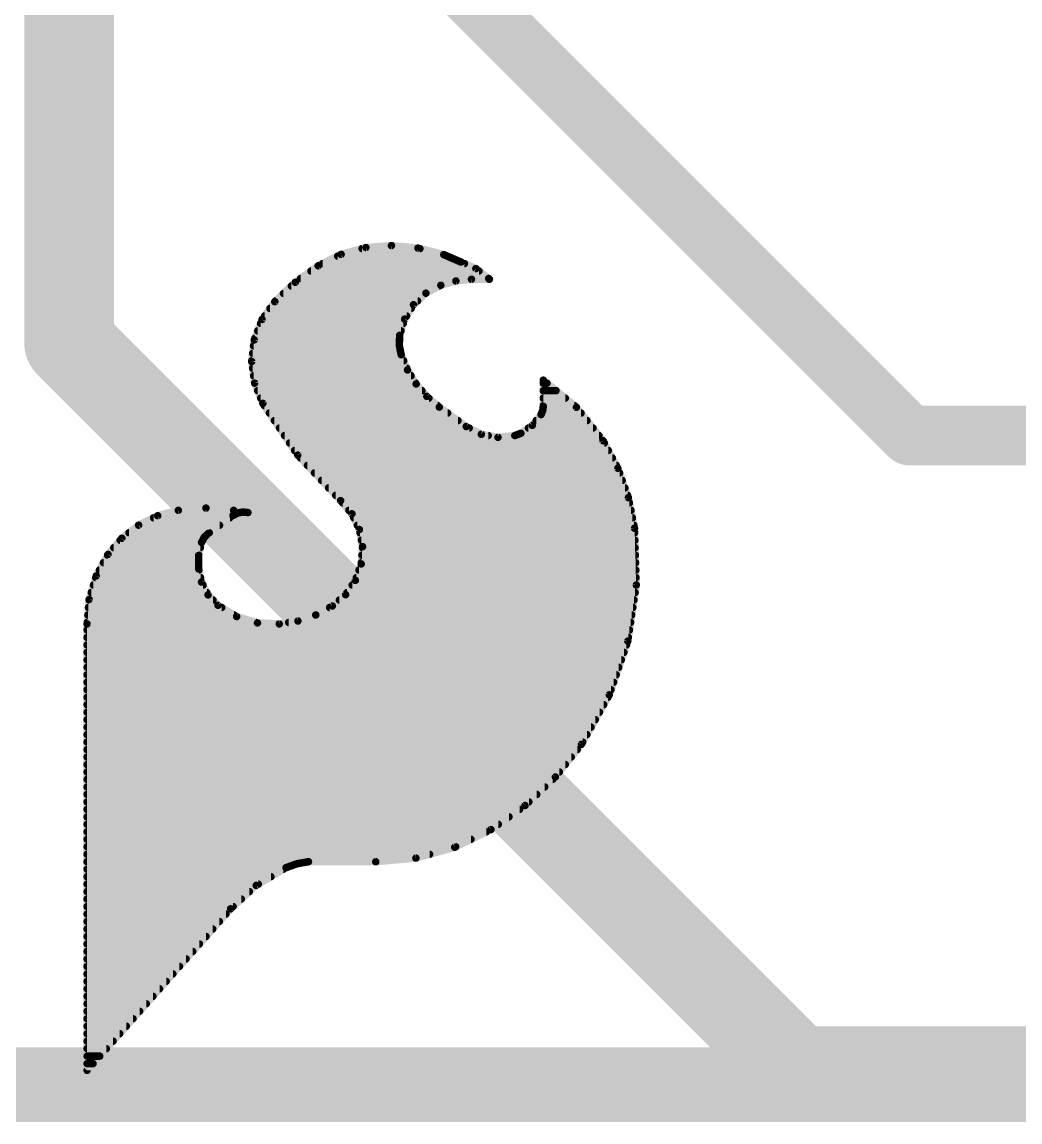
# Model space of a CAD drawing. Extents: x -36.1 to 36.1, y -36.8 to 19.2.
# Drawn here: x -11.27 to -7.88, y -13.127 to -9.39 of the extents above; entities that cross this region are included whole.
import ezdxf

# ---------------------------------------------------------------- set-up
doc = ezdxf.new("R2010")
doc.units = 0
for name, color, linetype in [('1', 12, 'CONTINUOUS'), ('21', 41, 'CONTINUOUS'), ('22', 40, 'CONTINUOUS'), ('23', 53, 'CONTINUOUS')]:
    doc.layers.add(name, color=color, linetype=linetype)

msp = doc.modelspace()

# ---------------------------------------------------------------- linework, layer by layer
at = {"layer": '1'}
for points, const_width in [([(-11.11, -10.48), (-11.11, -8.062)], 0.3048), ([(-10.16, -8.89), (-8.255, -10.795)], 0.2032), ([(-8.636, -12.954), (-11.11, -10.48)], 0.3048), ([(-6.35, -10.795), (-8.255, -10.795)], 0.2032), ([(-6.223, -12.954), (-8.636, -12.954)], 0.3048)]:
    msp.add_lwpolyline(points, dxfattribs=dict(at, const_width=const_width))
for points, const_width in [([(-11.0561, -10.4261, 1), (-11.1639, -10.5339)], 0.1524), ([(-11.1862, -10.48, 1), (-11.0338, -10.48)], 0.1524), ([(-8.255, -10.7442, 1), (-8.255, -10.8458)], 0.1016), ([(-8.2909, -10.8309, 1), (-8.2191, -10.7591)], 0.1016), ([(-8.636, -12.8778, 1), (-8.636, -13.0302)], 0.1524), ([(-8.6899, -13.0079, 1), (-8.5821, -12.9001)], 0.1524)]:
    msp.add_lwpolyline(points, format="xyb", dxfattribs=dict(at, const_width=const_width))
at = {"layer": '21', "const_width": 0.0254}
for points in [[(-10.1021, -10.1564), (-10.1861, -10.1796)], [(-10.115, -10.16), (-9.9186, -10.16)], [(-10.0152, -10.1498), (-10.1021, -10.1564)], [(-9.9252, -10.1584), (-10.0152, -10.1498)], [(-9.8374, -10.1803), (-9.9252, -10.1584)], [(-10.1861, -10.1796), (-10.2641, -10.2184)], [(-10.2488, -10.2108), (-9.7673, -10.2108)], [(-10.1978, -10.1854), (-9.826, -10.1854)], [(-9.8145, -10.1905), (-9.8374, -10.1803)], [(-9.7789, -10.2057), (-9.8145, -10.1905)], [(-9.7285, -10.2278), (-9.7789, -10.2057)], [(-10.2641, -10.2184), (-10.3418, -10.2744)], [(-10.2888, -10.2362), (-9.7177, -10.2362)], [(-9.685, -10.2616), (-9.7285, -10.2278)], [(-10.3418, -10.2744), (-10.4114, -10.3403)], [(-10.3551, -10.287), (-9.8522, -10.287)], [(-10.324, -10.2616), (-9.685, -10.2616)], [(-9.8983, -10.3115), (-9.8475, -10.2845)], [(-9.8475, -10.2845), (-9.7963, -10.27)], [(-9.7963, -10.27), (-9.7434, -10.2641)], [(-9.7434, -10.2641), (-9.6824, -10.2641)], [(-9.6825, -10.2641), (-9.685, -10.2616)], [(-9.6824, -10.2641), (-9.6825, -10.2641)], [(-10.3819, -10.3124), (-9.8993, -10.3124)], [(-9.9403, -10.3507), (-9.8983, -10.3115)], [(-10.4114, -10.3403), (-10.4545, -10.4007)], [(-10.4278, -10.3632), (-9.948, -10.3632)], [(-10.4088, -10.3378), (-9.9264, -10.3378)], [(-9.9706, -10.3996), (-9.9403, -10.3507)], [(-10.4545, -10.4007), (-10.4813, -10.4699)], [(-10.4459, -10.3886), (-9.9638, -10.3886)], [(-9.9872, -10.4546), (-9.9706, -10.3996)], [(-10.4597, -10.414), (-9.975, -10.414)], [(-10.4813, -10.4699), (-10.4899, -10.5436)], [(-10.4793, -10.4648), (-9.9876, -10.4648)], [(-10.4695, -10.4394), (-9.9826, -10.4394)], [(-9.9886, -10.488), (-9.9872, -10.4546)], [(-10.4837, -10.4902), (-9.9882, -10.4902)], [(-9.9821, -10.5207), (-9.9886, -10.488)], [(-10.4899, -10.5436), (-10.48, -10.6171)], [(-10.4896, -10.541), (-9.9736, -10.541)], [(-10.4866, -10.5156), (-9.9831, -10.5156)], [(-9.9606, -10.5722), (-9.9821, -10.5207)], [(-10.4868, -10.5664), (-9.963, -10.5664)], [(-9.9313, -10.6197), (-9.9606, -10.5722)], [(-10.4834, -10.5918), (-9.9485, -10.5918)], [(-10.48, -10.6171), (-10.452, -10.6858)], [(-10.4799, -10.6172), (-9.9328, -10.6172)], [(-9.895, -10.6621), (-9.9313, -10.6197)], [(-9.3869, -10.6991), (-9.4995, -10.607)], [(-9.4995, -10.607), (-9.4995, -10.6959)], [(-9.4995, -10.6172), (-9.487, -10.6172)], [(-10.4696, -10.6426), (-9.9117, -10.6426)], [(-9.8526, -10.6985), (-9.895, -10.6621)], [(-9.4995, -10.6426), (-9.456, -10.6426)], [(-10.4592, -10.668), (-9.8881, -10.668)], [(-10.452, -10.6858), (-10.3334, -10.8616)], [(-10.4469, -10.6934), (-9.8585, -10.6934)], [(-9.7612, -10.7645), (-9.8526, -10.6985)], [(-9.4995, -10.6959), (-9.5015, -10.7104)], [(-9.4995, -10.668), (-9.4249, -10.668)], [(-9.4995, -10.6934), (-9.3939, -10.6934)], [(-9.2963, -10.8128), (-9.3869, -10.6991)], [(-10.4297, -10.7188), (-9.8245, -10.7188)], [(-9.5072, -10.7239), (-9.5368, -10.7606)], [(-9.5015, -10.7104), (-9.5072, -10.7239)], [(-9.505, -10.7188), (-9.3712, -10.7188)], [(-10.4126, -10.7442), (-9.7893, -10.7442)], [(-10.3955, -10.7696), (-9.7512, -10.7696)], [(-9.7099, -10.7907), (-9.7612, -10.7645)], [(-9.5368, -10.7606), (-9.5757, -10.7874)], [(-9.5499, -10.7696), (-9.3307, -10.7696)], [(-9.5236, -10.7442), (-9.351, -10.7442)], [(-10.3783, -10.795), (-9.6866, -10.795)], [(-9.6533, -10.8011), (-9.7099, -10.7907)], [(-9.5961, -10.795), (-9.6533, -10.8011)], [(-9.5757, -10.7874), (-9.5961, -10.795)], [(-9.5961, -10.795), (-9.3105, -10.795)], [(-10.3612, -10.8204), (-9.2922, -10.8204)], [(-10.3441, -10.8458), (-9.2786, -10.8458)], [(-9.2462, -10.9062), (-9.2963, -10.8128)], [(-10.3334, -10.8616), (-10.1879, -11.016)], [(-10.3244, -10.8712), (-9.265, -10.8712)], [(-10.3004, -10.8966), (-9.2513, -10.8966)], [(-10.2765, -10.922), (-9.2405, -10.922)], [(-9.2104, -11.006), (-9.2462, -10.9062)], [(-10.2526, -10.9474), (-9.2314, -10.9474)], [(-10.2286, -10.9728), (-9.2223, -10.9728)], [(-10.2047, -10.9982), (-9.2132, -10.9982)], [(-10.1879, -11.016), (-10.1496, -11.0609)], [(-10.1814, -11.0236), (-9.2069, -11.0236)], [(-9.1897, -11.11), (-9.2104, -11.006)], [(-10.809, -11.0674), (-10.8738, -11.0995)], [(-10.7391, -11.049), (-10.809, -11.0674)], [(-10.6451, -11.0417), (-10.7391, -11.049)], [(-10.7391, -11.049), (-10.5511, -11.049)], [(-10.5511, -11.049), (-10.6451, -11.0417)], [(-10.6375, -11.1277), (-10.5536, -11.0668)], [(-10.5536, -11.0668), (-10.5379, -11.0584)], [(-10.5028, -11.0566), (-10.5511, -11.049)], [(-10.5379, -11.0584), (-10.5205, -11.0549)], [(-10.5205, -11.0549), (-10.5028, -11.0566)], [(-10.1598, -11.049), (-9.2018, -11.049)], [(-10.1496, -11.0609), (-10.1241, -11.1143)], [(-10.8738, -11.0995), (-10.9308, -11.1439)], [(-10.8742, -11.0998), (-10.5991, -11.0998)], [(-10.8231, -11.0744), (-10.5641, -11.0744)], [(-10.1432, -11.0744), (-9.1968, -11.0744)], [(-10.131, -11.0998), (-9.1917, -11.0998)], [(-9.1837, -11.3028), (-9.1897, -11.11)], [(-10.9308, -11.1439), (-10.9778, -11.1989)], [(-10.9068, -11.1252), (-10.6341, -11.1252)], [(-10.6603, -11.1582), (-10.6513, -11.1411)], [(-10.6513, -11.1411), (-10.6375, -11.1277)], [(-10.1241, -11.1143), (-10.1134, -11.1723)], [(-10.1221, -11.1252), (-9.1892, -11.1252)], [(-10.9582, -11.176), (-10.6643, -11.176)], [(-10.9366, -11.1506), (-10.6563, -11.1506)], [(-10.6702, -11.2027), (-10.6603, -11.1582)], [(-10.1134, -11.1723), (-10.118, -11.2312)], [(-10.1174, -11.1506), (-9.1884, -11.1506)], [(-10.1136, -11.176), (-9.1876, -11.176)], [(-10.9778, -11.1989), (-11.0179, -11.2721)], [(-10.9792, -11.2014), (-10.6699, -11.2014)], [(-10.6702, -11.2483), (-10.6702, -11.2027)], [(-10.1156, -11.2014), (-9.1868, -11.2014)], [(-11.007, -11.2522), (-10.6694, -11.2522)], [(-10.9931, -11.2268), (-10.6702, -11.2268)], [(-10.6603, -11.2928), (-10.6702, -11.2483)], [(-10.118, -11.2312), (-10.1376, -11.2869)], [(-10.1254, -11.2522), (-9.1852, -11.2522)], [(-10.1176, -11.2268), (-9.186, -11.2268)], [(-11.0179, -11.2721), (-11.0419, -11.352)], [(-11.0196, -11.2776), (-10.6637, -11.2776)], [(-10.6381, -11.3362), (-10.6603, -11.2928)], [(-10.1376, -11.2869), (-10.171, -11.3356)], [(-10.1343, -11.2776), (-9.1845, -11.2776)], [(-11.0349, -11.3284), (-10.6421, -11.3284)], [(-11.0272, -11.303), (-10.6551, -11.303)], [(-10.166, -11.3284), (-9.1875, -11.3284)], [(-10.1486, -11.303), (-9.1837, -11.303)], [(-9.2125, -11.4935), (-9.1837, -11.3028)], [(-11.0419, -11.352), (-11.0489, -11.4351)], [(-11.0421, -11.3538), (-10.6213, -11.3538)], [(-10.6044, -11.3716), (-10.6381, -11.3362)], [(-10.541, -11.4098), (-10.6044, -11.3716)], [(-10.171, -11.3356), (-10.2158, -11.3741)], [(-10.1921, -11.3538), (-9.1914, -11.3538)], [(-11.0463, -11.4046), (-10.5496, -11.4046)], [(-11.0442, -11.3792), (-10.5918, -11.3792)], [(-10.4702, -11.4314), (-10.541, -11.4098)], [(-10.2722, -11.4045), (-10.3329, -11.425)], [(-10.2725, -11.4046), (-9.1991, -11.4046)], [(-10.2158, -11.3741), (-10.2722, -11.4045)], [(-10.2253, -11.3792), (-9.1952, -11.3792)], [(-11.0489, -11.4351), (-11.0489, -12.9515)], [(-11.0485, -11.43), (-10.4748, -11.43)], [(-10.3962, -11.4351), (-10.4702, -11.4314)], [(-10.3329, -11.425), (-10.3962, -11.4351)], [(-10.3642, -11.43), (-9.2029, -11.43)], [(-11.0489, -11.4554), (-9.2068, -11.4554)], [(-11.0489, -11.4808), (-9.2106, -11.4808)], [(-11.0489, -11.5062), (-9.2169, -11.5062)], [(-9.2753, -11.6759), (-9.2125, -11.4935)], [(-11.0489, -11.5316), (-9.2256, -11.5316)], [(-11.0489, -11.557), (-9.2344, -11.557)], [(-11.0489, -11.5824), (-9.2431, -11.5824)], [(-11.0489, -11.6078), (-9.2519, -11.6078)], [(-11.0489, -11.6332), (-9.2606, -11.6332)], [(-11.0489, -11.6586), (-9.2694, -11.6586)], [(-11.0489, -11.684), (-9.2799, -11.684)], [(-9.37, -11.844), (-9.2753, -11.6759)], [(-11.0489, -11.7094), (-9.2942, -11.7094)], [(-11.0489, -11.7348), (-9.3085, -11.7348)], [(-11.0489, -11.7602), (-9.3228, -11.7602)], [(-11.0489, -11.7856), (-9.3371, -11.7856)], [(-11.0489, -11.811), (-9.3514, -11.811)], [(-11.0489, -11.8364), (-9.3657, -11.8364)], [(-9.4584, -11.9547), (-9.37, -11.844)], [(-11.0489, -11.8618), (-9.3842, -11.8618)], [(-11.0489, -11.8872), (-9.4045, -11.8872)], [(-11.0489, -11.9126), (-9.4248, -11.9126)], [(-11.0489, -11.938), (-9.4451, -11.938)], [(-11.0489, -11.9634), (-9.4677, -11.9634)], [(-9.5616, -12.0519), (-9.4584, -11.9547)], [(-11.0489, -11.9888), (-9.4946, -11.9888)], [(-11.0489, -12.0142), (-9.5216, -12.0142)], [(-11.0489, -12.0396), (-9.5485, -12.0396)], [(-11.0489, -12.065), (-9.5801, -12.065)], [(-9.6773, -12.1336), (-9.5616, -12.0519)], [(-11.0489, -12.0904), (-9.6161, -12.0904)], [(-11.0489, -12.1158), (-9.6521, -12.1158)], [(-11.0489, -12.1412), (-9.6929, -12.1412)], [(-9.8003, -12.1936), (-9.6773, -12.1336)], [(-11.0489, -12.1666), (-9.745, -12.1666)], [(-11.0489, -12.192), (-9.7971, -12.192)], [(-9.9322, -12.2304), (-9.8003, -12.1936)], [(-11.0489, -12.2174), (-9.8856, -12.2174)], [(-10.0685, -12.2428), (-9.9322, -12.2304)], [(-11.0489, -12.2428), (-10.0685, -12.2428)], [(-11.0489, -12.2682), (-10.3819, -12.2682)], [(-10.4745, -12.3233), (-10.3733, -12.2631)], [(-10.3733, -12.2631), (-10.3361, -12.2496)], [(-10.3361, -12.2496), (-10.2971, -12.2428)], [(-10.2971, -12.2428), (-10.0685, -12.2428)], [(-11.0489, -12.2936), (-10.4246, -12.2936)], [(-11.0489, -12.319), (-10.4673, -12.319)], [(-10.5613, -12.4028), (-10.4745, -12.3233)], [(-11.0489, -12.3444), (-10.4976, -12.3444)], [(-11.0489, -12.3698), (-10.5253, -12.3698)], [(-11.0489, -12.3952), (-10.553, -12.3952)], [(-11.0489, -12.9515), (-10.5613, -12.4028)], [(-11.0489, -12.4206), (-10.5771, -12.4206)], [(-11.0489, -12.446), (-10.5997, -12.446)], [(-11.0489, -12.4714), (-10.6223, -12.4714)], [(-11.0489, -12.4968), (-10.6448, -12.4968)], [(-11.0489, -12.5222), (-10.6674, -12.5222)], [(-11.0489, -12.5476), (-10.69, -12.5476)], [(-11.0489, -12.573), (-10.7126, -12.573)], [(-11.0489, -12.5984), (-10.7351, -12.5984)], [(-11.0489, -12.6238), (-10.7577, -12.6238)], [(-11.0489, -12.6492), (-10.7803, -12.6492)], [(-11.0489, -12.6746), (-10.8028, -12.6746)], [(-11.0489, -12.7), (-10.8254, -12.7)], [(-11.0489, -12.7254), (-10.848, -12.7254)], [(-11.0489, -12.7508), (-10.8705, -12.7508)], [(-11.0489, -12.7762), (-10.8931, -12.7762)], [(-11.0489, -12.8016), (-10.9157, -12.8016)], [(-11.0489, -12.827), (-10.9383, -12.827)], [(-11.0489, -12.8524), (-10.9608, -12.8524)], [(-11.0489, -12.8778), (-10.9834, -12.8778)], [(-11.0489, -12.9032), (-11.006, -12.9032)], [(-11.0489, -12.9286), (-11.0286, -12.9286)]]:
    msp.add_lwpolyline(points, dxfattribs=at)
at = {"layer": '21', "const_width": 0.0127}
for points in [[(-10.115, -10.1537, 1), (-10.115, -10.1663)], [(-10.1026, -10.1501, 1), (-10.1016, -10.1628)], [(-10.1004, -10.1625, 1), (-10.1038, -10.1503)], [(-10.0146, -10.1435, 1), (-10.0158, -10.1561)], [(-10.0147, -10.1561, 1), (-10.0157, -10.1435)], [(-9.9236, -10.1522, 1), (-9.9267, -10.1645)], [(-9.9258, -10.1647, 1), (-9.9245, -10.152)], [(-9.9186, -10.1663, 1), (-9.9186, -10.1537)], [(-10.2488, -10.2045, 1), (-10.2488, -10.2172)], [(-10.1978, -10.1791, 1), (-10.1978, -10.1918)], [(-10.1878, -10.1735, 1), (-10.1844, -10.1857)], [(-10.1833, -10.1853, 1), (-10.1889, -10.1739)], [(-9.8348, -10.1745, 1), (-9.84, -10.1861)], [(-9.8389, -10.1865, 1), (-9.8359, -10.1741)], [(-9.826, -10.1918, 1), (-9.826, -10.1791)], [(-9.812, -10.1847, 1), (-9.817, -10.1963)], [(-9.8171, -10.1963, 1), (-9.8119, -10.1847)], [(-9.7764, -10.1999, 1), (-9.7814, -10.2115)], [(-9.7814, -10.2115, 1), (-9.7764, -10.1999)], [(-9.7673, -10.2172, 1), (-9.7673, -10.2045)], [(-10.2888, -10.2299, 1), (-10.2888, -10.2425)], [(-10.2669, -10.2127, 1), (-10.2613, -10.2241)], [(-10.2604, -10.2236, 1), (-10.2678, -10.2132)], [(-9.7246, -10.2228, 1), (-9.7324, -10.2328)], [(-9.731, -10.2336, 1), (-9.7259, -10.222)], [(-9.7177, -10.2425, 1), (-9.7177, -10.2299)], [(-10.3551, -10.2807, 1), (-10.3551, -10.2934)], [(-10.3455, -10.2693, 1), (-10.3381, -10.2796)], [(-10.3374, -10.2791, 1), (-10.3462, -10.2698)], [(-10.324, -10.2553, 1), (-10.324, -10.2679)], [(-9.8492, -10.2784, 1), (-9.8458, -10.2906)], [(-9.8522, -10.2934, 1), (-9.8522, -10.2807)], [(-9.8445, -10.2901, 1), (-9.8505, -10.2789)], [(-9.797, -10.2637, 1), (-9.7956, -10.2763)], [(-9.7946, -10.2761, 1), (-9.798, -10.2639)], [(-9.7434, -10.2578, 1), (-9.7434, -10.2705)], [(-9.7427, -10.2704, 1), (-9.7441, -10.2578)], [(-9.6805, -10.2571, 1), (-9.6895, -10.2661)], [(-9.6889, -10.2666, 1), (-9.6811, -10.2566)], [(-9.6825, -10.2578, 1), (-9.6825, -10.2705)], [(-9.687, -10.2686, 1), (-9.678, -10.2596)], [(-9.685, -10.2679, 1), (-9.685, -10.2553)], [(-9.6824, -10.2705, 1), (-9.6824, -10.2578)], [(-9.6824, -10.2705, 1), (-9.6824, -10.2578)], [(-10.3819, -10.3061, 1), (-10.3819, -10.3187)], [(-9.9012, -10.3059, 1), (-9.8953, -10.3171)], [(-9.8939, -10.3161, 1), (-9.9026, -10.3068)], [(-9.8993, -10.3187, 1), (-9.8993, -10.3061)], [(-10.4278, -10.3569, 1), (-10.4278, -10.3696)], [(-10.4158, -10.3357, 1), (-10.407, -10.3449)], [(-10.4062, -10.344, 1), (-10.4166, -10.3366)], [(-10.4088, -10.3315, 1), (-10.4088, -10.3441)], [(-9.948, -10.3696, 1), (-9.948, -10.3569)], [(-9.9446, -10.3461, 1), (-9.9359, -10.3554)], [(-9.9349, -10.3541, 1), (-9.9457, -10.3474)], [(-9.9264, -10.3441, 1), (-9.9264, -10.3315)], [(-10.4486, -10.403, 1), (-10.4605, -10.3984)], [(-10.4459, -10.3823, 1), (-10.4459, -10.3949)], [(-9.9645, -10.4014, 1), (-9.9767, -10.3977)], [(-9.9638, -10.3949, 1), (-9.9638, -10.3823)], [(-10.4597, -10.4077, 1), (-10.4597, -10.4203)], [(-10.4597, -10.397, 1), (-10.4494, -10.4044)], [(-9.976, -10.3962, 1), (-9.9652, -10.4029)], [(-9.975, -10.4203, 1), (-9.975, -10.4077)], [(-10.4872, -10.4676, 1), (-10.4753, -10.4722)], [(-10.475, -10.4706, 1), (-10.4876, -10.4691)], [(-10.4793, -10.4585, 1), (-10.4793, -10.4711)], [(-10.4695, -10.4331, 1), (-10.4695, -10.4458)], [(-9.9933, -10.4528, 1), (-9.9811, -10.4564)], [(-9.9809, -10.4549, 1), (-9.9935, -10.4543)], [(-9.9876, -10.4711, 1), (-9.9876, -10.4585)], [(-9.9826, -10.4458, 1), (-9.9826, -10.4331)], [(-10.4837, -10.4839, 1), (-10.4837, -10.4965)], [(-9.995, -10.4877, 1), (-9.9823, -10.4882)], [(-9.9824, -10.4867, 1), (-9.9948, -10.4892)], [(-9.9882, -10.4965, 1), (-9.9882, -10.4839)], [(-10.4836, -10.5427, 1), (-10.4962, -10.5444)], [(-10.4962, -10.5428, 1), (-10.4836, -10.5443)], [(-10.4896, -10.5347, 1), (-10.4896, -10.5473)], [(-10.4866, -10.5093, 1), (-10.4866, -10.522)], [(-9.9762, -10.5183, 1), (-9.988, -10.5231)], [(-9.9883, -10.5219, 1), (-9.9759, -10.5195)], [(-9.9831, -10.522, 1), (-9.9831, -10.5093)], [(-9.9736, -10.5473, 1), (-9.9736, -10.5347)], [(-10.4868, -10.5601, 1), (-10.4868, -10.5727)], [(-9.9552, -10.5689, 1), (-9.966, -10.5755)], [(-9.9665, -10.5747, 1), (-9.9548, -10.5698)], [(-9.963, -10.5727, 1), (-9.963, -10.5601)], [(-10.4834, -10.5855, 1), (-10.4834, -10.5982)], [(-10.4741, -10.6147, 1), (-10.4858, -10.6195)], [(-10.4863, -10.6179, 1), (-10.4737, -10.6162)], [(-10.4799, -10.6109, 1), (-10.4799, -10.6235)], [(-9.9485, -10.5982, 1), (-9.9485, -10.5855)], [(-9.9265, -10.6156, 1), (-9.9361, -10.6238)], [(-9.9367, -10.623, 1), (-9.9259, -10.6164)], [(-9.9328, -10.6235, 1), (-9.9328, -10.6109)], [(-9.4955, -10.6021, 1), (-9.5035, -10.6119)], [(-9.4932, -10.607, 1), (-9.5059, -10.607)], [(-9.4995, -10.6109, 1), (-9.4995, -10.6235)], [(-9.487, -10.6235, 1), (-9.487, -10.6109)], [(-10.4696, -10.6363, 1), (-10.4696, -10.6489)], [(-9.9117, -10.6489, 1), (-9.9117, -10.6363)], [(-9.8908, -10.6573, 1), (-9.8991, -10.6669)], [(-9.4995, -10.6363, 1), (-9.4995, -10.6489)], [(-9.456, -10.6489, 1), (-9.456, -10.6363)], [(-10.4592, -10.6617, 1), (-10.4592, -10.6744)], [(-10.4467, -10.6822, 1), (-10.4573, -10.6894)], [(-10.4579, -10.6882, 1), (-10.4461, -10.6834)], [(-10.4469, -10.6871, 1), (-10.4469, -10.6997)], [(-9.8998, -10.6662, 1), (-9.8901, -10.658)], [(-9.8881, -10.6744, 1), (-9.8881, -10.6617)], [(-9.8489, -10.6934, 1), (-9.8563, -10.7036)], [(-9.8585, -10.6997, 1), (-9.8585, -10.6871)], [(-9.4995, -10.6617, 1), (-9.4995, -10.6744)], [(-9.4995, -10.6871, 1), (-9.4995, -10.6997)], [(-9.4932, -10.6968, 1), (-9.5058, -10.695)], [(-9.4249, -10.6744, 1), (-9.4249, -10.6617)], [(-9.3939, -10.6997, 1), (-9.3939, -10.6871)], [(-9.382, -10.6951, 1), (-9.3919, -10.703)], [(-10.4297, -10.7125, 1), (-10.4297, -10.7251)], [(-9.8567, -10.7033, 1), (-9.8485, -10.6937)], [(-9.8245, -10.7251, 1), (-9.8245, -10.7125)], [(-9.513, -10.7214, 1), (-9.5014, -10.7264)], [(-9.5023, -10.7279, 1), (-9.5121, -10.7199)], [(-9.505, -10.7125, 1), (-9.505, -10.7251)], [(-9.5078, -10.7096, 1), (-9.4952, -10.7113)], [(-9.4956, -10.7129, 1), (-9.5073, -10.7079)], [(-9.5059, -10.6959, 1), (-9.4932, -10.6959)], [(-9.391, -10.704, 1), (-9.3829, -10.6942)], [(-9.3712, -10.7251, 1), (-9.3712, -10.7125)], [(-10.4126, -10.7379, 1), (-10.4126, -10.7506)], [(-10.3955, -10.7633, 1), (-10.3955, -10.7759)], [(-9.7893, -10.7506, 1), (-9.7893, -10.7379)], [(-9.7583, -10.7588, 1), (-9.7641, -10.7702)], [(-9.7649, -10.7696, 1), (-9.7575, -10.7594)], [(-9.7512, -10.7759, 1), (-9.7512, -10.7633)], [(-9.5499, -10.7633, 1), (-9.5499, -10.7759)], [(-9.5418, -10.7566, 1), (-9.5319, -10.7646)], [(-9.5332, -10.7659, 1), (-9.5404, -10.7554)], [(-9.5236, -10.7379, 1), (-9.5236, -10.7506)], [(-9.351, -10.7506, 1), (-9.351, -10.7379)], [(-9.3307, -10.7759, 1), (-9.3307, -10.7633)], [(-10.3783, -10.7887, 1), (-10.3783, -10.8013)], [(-9.7088, -10.7844, 1), (-9.7111, -10.7969)], [(-9.7128, -10.7963, 1), (-9.707, -10.785)], [(-9.6866, -10.8013, 1), (-9.6866, -10.7887)], [(-9.654, -10.7948, 1), (-9.6527, -10.8075)], [(-9.6545, -10.8074, 1), (-9.6522, -10.7949)], [(-9.5983, -10.789, 1), (-9.5939, -10.801)], [(-9.5961, -10.7887, 1), (-9.5961, -10.8013)], [(-9.5954, -10.8013, 1), (-9.5968, -10.7887)], [(-9.5793, -10.7822, 1), (-9.5721, -10.7926)], [(-9.5735, -10.7934, 1), (-9.5779, -10.7814)], [(-9.3105, -10.8013, 1), (-9.3105, -10.7887)], [(-10.3612, -10.8141, 1), (-10.3612, -10.8268)], [(-10.3441, -10.8395, 1), (-10.3441, -10.8521)], [(-9.2907, -10.8098, 1), (-9.3019, -10.8158)], [(-9.3013, -10.8168, 1), (-9.2913, -10.8088)], [(-9.2922, -10.8268, 1), (-9.2922, -10.8141)], [(-9.2786, -10.8521, 1), (-9.2786, -10.8395)], [(-10.3288, -10.8573, 1), (-10.338, -10.866)], [(-10.3386, -10.8652, 1), (-10.3281, -10.8581)], [(-10.3244, -10.8649, 1), (-10.3244, -10.8775)], [(-9.265, -10.8775, 1), (-9.265, -10.8649)], [(-10.3004, -10.8903, 1), (-10.3004, -10.903)], [(-10.2765, -10.9157, 1), (-10.2765, -10.9284)], [(-9.2402, -10.9041, 1), (-9.2521, -10.9084)], [(-9.2518, -10.9092, 1), (-9.2406, -10.9032)], [(-9.2513, -10.903, 1), (-9.2513, -10.8903)], [(-9.2405, -10.9284, 1), (-9.2405, -10.9157)], [(-10.2526, -10.9411, 1), (-10.2526, -10.9537)], [(-9.2314, -10.9537, 1), (-9.2314, -10.9411)], [(-10.2286, -10.9665, 1), (-10.2286, -10.9792)], [(-10.2047, -10.9919, 1), (-10.2047, -11.0046)], [(-9.2223, -10.9792, 1), (-9.2223, -10.9665)], [(-9.2132, -11.0046, 1), (-9.2132, -10.9919)], [(-10.1831, -11.0119, 1), (-10.1927, -11.0201)], [(-10.1925, -11.0204, 1), (-10.1833, -11.0116)], [(-10.1814, -11.0173, 1), (-10.1814, -11.0299)], [(-9.2041, -11.0048, 1), (-9.2166, -11.0073)], [(-9.2163, -11.0082, 1), (-9.2044, -11.0039)], [(-9.2069, -11.0299, 1), (-9.2069, -11.0173)], [(-10.8106, -11.0613, 1), (-10.8074, -11.0736)], [(-10.8062, -11.0731, 1), (-10.8118, -11.0617)], [(-10.7396, -11.0427, 1), (-10.7386, -11.0553)], [(-10.7391, -11.0427, 1), (-10.7391, -11.0554)], [(-10.7375, -11.0551, 1), (-10.7407, -11.0429)], [(-10.6446, -11.0353, 1), (-10.6456, -11.048)], [(-10.6446, -11.048, 1), (-10.6456, -11.0353)], [(-10.5566, -11.0612, 1), (-10.5506, -11.0724)], [(-10.5501, -11.0427, 1), (-10.5521, -11.0553)], [(-10.5499, -11.0719, 1), (-10.5573, -11.0617)], [(-10.5516, -11.0553, 1), (-10.5506, -11.0427)], [(-10.5511, -11.0554, 1), (-10.5511, -11.0427)], [(-10.5392, -11.0522, 1), (-10.5367, -11.0646)], [(-10.5349, -11.064, 1), (-10.5409, -11.0528)], [(-10.5199, -11.0486, 1), (-10.5211, -11.0612)], [(-10.5192, -11.0611, 1), (-10.5218, -11.0487)], [(-10.5038, -11.0629, 1), (-10.5018, -11.0503)], [(-10.5034, -11.0629, 1), (-10.5022, -11.0503)], [(-10.1598, -11.0427, 1), (-10.1598, -11.0554)], [(-10.1438, -11.0582, 1), (-10.1553, -11.0637)], [(-10.1544, -11.0651, 1), (-10.1447, -11.0568)], [(-9.2018, -11.0554, 1), (-9.2018, -11.0427)], [(-10.8742, -11.0935, 1), (-10.8742, -11.1061)], [(-10.8766, -11.0938, 1), (-10.871, -11.1052)], [(-10.8699, -11.1045, 1), (-10.8777, -11.0945)], [(-10.8231, -11.0681, 1), (-10.8231, -11.0808)], [(-10.5991, -11.1061, 1), (-10.5991, -11.0935)], [(-10.5641, -11.0808, 1), (-10.5641, -11.0681)], [(-10.1432, -11.0681, 1), (-10.1432, -11.0808)], [(-10.131, -11.0935, 1), (-10.131, -11.1061)], [(-9.1968, -11.0808, 1), (-9.1968, -11.0681)], [(-9.1834, -11.1098, 1), (-9.196, -11.1102)], [(-9.1917, -11.1061, 1), (-9.1917, -11.0935)], [(-10.9347, -11.1389, 1), (-10.9269, -11.1489)], [(-10.926, -11.148, 1), (-10.9357, -11.1398)], [(-10.9068, -11.1189, 1), (-10.9068, -11.1316)], [(-10.6557, -11.1366, 1), (-10.6469, -11.1457)], [(-10.6457, -11.1441, 1), (-10.6569, -11.1382)], [(-10.6412, -11.1226, 1), (-10.6338, -11.1328)], [(-10.6331, -11.1322, 1), (-10.6419, -11.1232)], [(-10.6341, -11.1316, 1), (-10.6341, -11.1189)], [(-10.1179, -11.1131, 1), (-10.1304, -11.1154)], [(-10.1299, -11.117, 1), (-10.1184, -11.1115)], [(-10.1221, -11.1189, 1), (-10.1221, -11.1316)], [(-9.1959, -11.1112, 1), (-9.1835, -11.1088)], [(-9.1892, -11.1316, 1), (-9.1892, -11.1189)], [(-10.9582, -11.1697, 1), (-10.9582, -11.1823)], [(-10.9366, -11.1443, 1), (-10.9366, -11.157)], [(-10.6659, -11.1552, 1), (-10.6547, -11.1612)], [(-10.6541, -11.1596, 1), (-10.6665, -11.1568)], [(-10.6643, -11.1823, 1), (-10.6643, -11.1697)], [(-10.6563, -11.157, 1), (-10.6563, -11.1443)], [(-10.1174, -11.1443, 1), (-10.1174, -11.157)], [(-10.1136, -11.1697, 1), (-10.1136, -11.1823)], [(-10.107, -11.1728, 1), (-10.1197, -11.1718)], [(-10.1196, -11.1735, 1), (-10.1071, -11.1712)], [(-9.1884, -11.157, 1), (-9.1884, -11.1443)], [(-9.1876, -11.1823, 1), (-9.1876, -11.1697)], [(-10.9792, -11.1951, 1), (-10.9792, -11.2078)], [(-10.9826, -11.1948, 1), (-10.973, -11.203)], [(-10.9722, -11.202, 1), (-10.9834, -11.1958)], [(-10.6639, -11.2027, 1), (-10.6766, -11.2027)], [(-10.6764, -11.2013, 1), (-10.664, -11.2041)], [(-10.6699, -11.2078, 1), (-10.6699, -11.1951)], [(-10.1156, -11.1951, 1), (-10.1156, -11.2078)], [(-9.1868, -11.2078, 1), (-9.1868, -11.1951)], [(-11.007, -11.2459, 1), (-11.007, -11.2585)], [(-10.9931, -11.2205, 1), (-10.9931, -11.2332)], [(-10.664, -11.2469, 1), (-10.6764, -11.2497)], [(-10.6766, -11.2483, 1), (-10.6639, -11.2483)], [(-10.6702, -11.2332, 1), (-10.6702, -11.2205)], [(-10.6694, -11.2585, 1), (-10.6694, -11.2459)], [(-10.1254, -11.2459, 1), (-10.1254, -11.2585)], [(-10.1243, -11.2307, 1), (-10.1116, -11.2317)], [(-10.1176, -11.2205, 1), (-10.1176, -11.2332)], [(-10.112, -11.2333, 1), (-10.1239, -11.2291)], [(-9.186, -11.2332, 1), (-9.186, -11.2205)], [(-9.1852, -11.2585, 1), (-9.1852, -11.2459)], [(-11.0196, -11.2713, 1), (-11.0196, -11.284)], [(-11.0235, -11.269, 1), (-11.0123, -11.2751)], [(-11.0118, -11.2739, 1), (-11.024, -11.2702)], [(-10.6546, -11.2899, 1), (-10.666, -11.2957)], [(-10.6665, -11.2942, 1), (-10.6541, -11.2914)], [(-10.6637, -11.284, 1), (-10.6637, -11.2713)], [(-10.1436, -11.2848, 1), (-10.1316, -11.289)], [(-10.1324, -11.2905, 1), (-10.1428, -11.2833)], [(-10.1343, -11.2713, 1), (-10.1343, -11.284)], [(-9.1845, -11.284, 1), (-9.1845, -11.2713)], [(-11.0349, -11.3221, 1), (-11.0349, -11.3347)], [(-11.0272, -11.2967, 1), (-11.0272, -11.3094)], [(-10.6551, -11.3094, 1), (-10.6551, -11.2967)], [(-10.6421, -11.3347, 1), (-10.6421, -11.3221)], [(-10.166, -11.3221, 1), (-10.166, -11.3347)], [(-10.1486, -11.2967, 1), (-10.1486, -11.3094)], [(-9.19, -11.303, 1), (-9.1773, -11.3026)], [(-9.1774, -11.3038, 1), (-9.1899, -11.3019)], [(-9.1875, -11.3347, 1), (-9.1875, -11.3221)], [(-9.1837, -11.3094, 1), (-9.1837, -11.2967)], [(-11.0421, -11.3475, 1), (-11.0421, -11.3601)], [(-11.0356, -11.3525, 1), (-11.0483, -11.3514)], [(-11.048, -11.3501, 1), (-11.0359, -11.3538)], [(-10.6335, -11.3319, 1), (-10.6427, -11.3406)], [(-10.6437, -11.3391, 1), (-10.6324, -11.3334)], [(-10.6213, -11.3601, 1), (-10.6213, -11.3475)], [(-10.6011, -11.3662, 1), (-10.6077, -11.377)], [(-10.1921, -11.3475, 1), (-10.1921, -11.3601)], [(-10.1762, -11.3321, 1), (-10.1657, -11.3392)], [(-10.1668, -11.3405, 1), (-10.1751, -11.3308)], [(-9.1914, -11.3601, 1), (-9.1914, -11.3475)], [(-11.0463, -11.3983, 1), (-11.0463, -11.4109)], [(-11.0442, -11.3729, 1), (-11.0442, -11.3856)], [(-10.609, -11.376, 1), (-10.5998, -11.3672)], [(-10.5918, -11.3856, 1), (-10.5918, -11.3729)], [(-10.5496, -11.4109, 1), (-10.5496, -11.3983)], [(-10.5391, -11.4037, 1), (-10.5428, -11.4159)], [(-10.2725, -11.3983, 1), (-10.2725, -11.4109)], [(-10.2752, -11.3989, 1), (-10.2692, -11.4101)], [(-10.2702, -11.4105, 1), (-10.2742, -11.3985)], [(-10.2253, -11.3729, 1), (-10.2253, -11.3856)], [(-10.2199, -11.3693, 1), (-10.2117, -11.3789)], [(-10.2128, -11.3797, 1), (-10.2188, -11.3685)], [(-9.1991, -11.4109, 1), (-9.1991, -11.3983)], [(-9.1952, -11.3856, 1), (-9.1952, -11.3729)], [(-11.0552, -11.4346, 1), (-11.0426, -11.4356)], [(-11.0426, -11.4351, 1), (-11.0552, -11.4351)], [(-11.0485, -11.4237, 1), (-11.0485, -11.4363)], [(-10.5443, -11.4153, 1), (-10.5377, -11.4044)], [(-10.4698, -11.4251, 1), (-10.4705, -11.4378)], [(-10.4748, -11.4363, 1), (-10.4748, -11.4237)], [(-10.472, -11.4375, 1), (-10.4683, -11.4254)], [(-10.3972, -11.4288, 1), (-10.3952, -11.4414)], [(-10.3965, -11.4414, 1), (-10.3959, -11.4288)], [(-10.3642, -11.4237, 1), (-10.3642, -11.4363)], [(-10.3349, -11.419, 1), (-10.3309, -11.431)], [(-10.3319, -11.4313, 1), (-10.3339, -11.4188)], [(-9.2029, -11.4363, 1), (-9.2029, -11.4237)], [(-11.0489, -11.4491, 1), (-11.0489, -11.4618)], [(-11.0489, -11.4745, 1), (-11.0489, -11.4871)], [(-9.2106, -11.4871, 1), (-9.2106, -11.4745)], [(-9.2068, -11.4618, 1), (-9.2068, -11.4491)], [(-11.0489, -11.4999, 1), (-11.0489, -11.5125)], [(-9.2188, -11.4926, 1), (-9.2062, -11.4945)], [(-9.2065, -11.4956, 1), (-9.2185, -11.4915)], [(-9.2169, -11.5125, 1), (-9.2169, -11.4999)], [(-11.0489, -11.5253, 1), (-11.0489, -11.538)], [(-11.0489, -11.5507, 1), (-11.0489, -11.5633)], [(-9.2344, -11.5633, 1), (-9.2344, -11.5507)], [(-9.2256, -11.538, 1), (-9.2256, -11.5253)], [(-11.0489, -11.5761, 1), (-11.0489, -11.5887)], [(-9.2431, -11.5887, 1), (-9.2431, -11.5761)], [(-11.0489, -11.6015, 1), (-11.0489, -11.6142)], [(-11.0489, -11.6269, 1), (-11.0489, -11.6395)], [(-9.2606, -11.6395, 1), (-9.2606, -11.6269)], [(-9.2519, -11.6142, 1), (-9.2519, -11.6015)], [(-11.0489, -11.6523, 1), (-11.0489, -11.6649)], [(-9.2694, -11.6649, 1), (-9.2694, -11.6523)], [(-11.0489, -11.6777, 1), (-11.0489, -11.6904)], [(-9.2813, -11.6739, 1), (-9.2693, -11.678)], [(-9.2698, -11.679, 1), (-9.2809, -11.6728)], [(-9.2799, -11.6904, 1), (-9.2799, -11.6777)], [(-11.0489, -11.7031, 1), (-11.0489, -11.7157)], [(-11.0489, -11.7285, 1), (-11.0489, -11.7411)], [(-9.3085, -11.7411, 1), (-9.3085, -11.7285)], [(-9.2942, -11.7157, 1), (-9.2942, -11.7031)], [(-11.0489, -11.7539, 1), (-11.0489, -11.7666)], [(-9.3228, -11.7666, 1), (-9.3228, -11.7539)], [(-11.0489, -11.7793, 1), (-11.0489, -11.7919)], [(-11.0489, -11.8047, 1), (-11.0489, -11.8173)], [(-9.3514, -11.8173, 1), (-9.3514, -11.8047)], [(-9.3371, -11.7919, 1), (-9.3371, -11.7793)], [(-11.0489, -11.8301, 1), (-11.0489, -11.8428)], [(-9.3755, -11.8409, 1), (-9.3645, -11.8471)], [(-9.365, -11.848, 1), (-9.375, -11.84)], [(-9.3657, -11.8428, 1), (-9.3657, -11.8301)], [(-11.0489, -11.8555, 1), (-11.0489, -11.8681)], [(-11.0489, -11.8809, 1), (-11.0489, -11.8935)], [(-9.4045, -11.8935, 1), (-9.4045, -11.8809)], [(-9.3842, -11.8681, 1), (-9.3842, -11.8555)], [(-11.0489, -11.9063, 1), (-11.0489, -11.919)], [(-9.4248, -11.919, 1), (-9.4248, -11.9063)], [(-11.0489, -11.9317, 1), (-11.0489, -11.9444)], [(-11.0489, -11.9571, 1), (-11.0489, -11.9697)], [(-9.4677, -11.9697, 1), (-9.4677, -11.9571)], [(-9.4634, -11.9507, 1), (-9.4535, -11.9587)], [(-9.4541, -11.9593, 1), (-9.4628, -11.9501)], [(-9.4451, -11.9444, 1), (-9.4451, -11.9317)], [(-11.0489, -11.9825, 1), (-11.0489, -11.9952)], [(-9.4946, -11.9952, 1), (-9.4946, -11.9825)], [(-11.0489, -12.0079, 1), (-11.0489, -12.0206)], [(-11.0489, -12.0333, 1), (-11.0489, -12.0459)], [(-9.5485, -12.0459, 1), (-9.5485, -12.0333)], [(-9.5216, -12.0206, 1), (-9.5216, -12.0079)], [(-11.0489, -12.0587, 1), (-11.0489, -12.0714)], [(-9.5801, -12.0714, 1), (-9.5801, -12.0587)], [(-9.5659, -12.0473, 1), (-9.5572, -12.0565)], [(-9.5579, -12.0571, 1), (-9.5652, -12.0467)], [(-11.0489, -12.0841, 1), (-11.0489, -12.0968)], [(-11.0489, -12.1095, 1), (-11.0489, -12.1221)], [(-9.6521, -12.1221, 1), (-9.6521, -12.1095)], [(-9.6161, -12.0968, 1), (-9.6161, -12.0841)], [(-11.0489, -12.1349, 1), (-11.0489, -12.1476)], [(-9.6929, -12.1476, 1), (-9.6929, -12.1349)], [(-9.681, -12.1284, 1), (-9.6736, -12.1388)], [(-9.6745, -12.1393, 1), (-9.6801, -12.1279)], [(-11.0489, -12.1603, 1), (-11.0489, -12.173)], [(-11.0489, -12.1857, 1), (-11.0489, -12.1983)], [(-9.8031, -12.1879, 1), (-9.7976, -12.1993)], [(-9.7986, -12.1997, 1), (-9.802, -12.1875)], [(-9.7971, -12.1983, 1), (-9.7971, -12.1857)], [(-9.745, -12.173, 1), (-9.745, -12.1603)], [(-11.0489, -12.2111, 1), (-11.0489, -12.2238)], [(-9.9339, -12.2243, 1), (-9.9305, -12.2365)], [(-9.9316, -12.2367, 1), (-9.9328, -12.2241)], [(-9.8856, -12.2238, 1), (-9.8856, -12.2111)], [(-11.0489, -12.2365, 1), (-11.0489, -12.2492)], [(-11.0489, -12.2619, 1), (-11.0489, -12.2745)], [(-10.3819, -12.2745, 1), (-10.3819, -12.2619)], [(-10.3755, -12.2571, 1), (-10.3711, -12.2691)], [(-10.3701, -12.2686, 1), (-10.3765, -12.2576)], [(-10.3372, -12.2434, 1), (-10.335, -12.2559)], [(-10.3339, -12.2556, 1), (-10.3382, -12.2437)], [(-10.2971, -12.2365, 1), (-10.2971, -12.2492)], [(-10.296, -12.2491, 1), (-10.2982, -12.2365)], [(-10.0691, -12.2365, 1), (-10.0679, -12.2491)], [(-10.0685, -12.2492, 1), (-10.0685, -12.2365)], [(-10.0685, -12.2492, 1), (-10.0685, -12.2365)], [(-11.0489, -12.2873, 1), (-11.0489, -12.3)], [(-10.4246, -12.3, 1), (-10.4246, -12.2873)], [(-11.0489, -12.3127, 1), (-11.0489, -12.3254)], [(-10.4777, -12.3178, 1), (-10.4713, -12.3287)], [(-10.4702, -12.3279, 1), (-10.4788, -12.3186)], [(-10.4673, -12.3254, 1), (-10.4673, -12.3127)], [(-11.0489, -12.3635, 1), (-11.0489, -12.3762)], [(-11.0489, -12.3381, 1), (-11.0489, -12.3507)], [(-10.5253, -12.3762, 1), (-10.5253, -12.3635)], [(-10.4976, -12.3507, 1), (-10.4976, -12.3381)], [(-11.0489, -12.3889, 1), (-11.0489, -12.4016)], [(-10.5656, -12.3981, 1), (-10.557, -12.4075)], [(-10.5566, -12.407, 1), (-10.566, -12.3986)], [(-10.553, -12.4016, 1), (-10.553, -12.3889)], [(-11.0489, -12.4143, 1), (-11.0489, -12.4269)], [(-11.0489, -12.4397, 1), (-11.0489, -12.4523)], [(-10.5997, -12.4523, 1), (-10.5997, -12.4397)], [(-10.5771, -12.4269, 1), (-10.5771, -12.4143)], [(-11.0489, -12.4651, 1), (-11.0489, -12.4778)], [(-10.6223, -12.4778, 1), (-10.6223, -12.4651)], [(-11.0489, -12.4905, 1), (-11.0489, -12.5031)], [(-11.0489, -12.5159, 1), (-11.0489, -12.5285)], [(-10.6674, -12.5285, 1), (-10.6674, -12.5159)], [(-10.6448, -12.5031, 1), (-10.6448, -12.4905)], [(-11.0489, -12.5413, 1), (-11.0489, -12.554)], [(-10.69, -12.554, 1), (-10.69, -12.5413)], [(-11.0489, -12.5667, 1), (-11.0489, -12.5793)], [(-11.0489, -12.5921, 1), (-11.0489, -12.6047)], [(-10.7351, -12.6047, 1), (-10.7351, -12.5921)], [(-10.7126, -12.5793, 1), (-10.7126, -12.5667)], [(-11.0489, -12.6175, 1), (-11.0489, -12.6302)], [(-10.7577, -12.6302, 1), (-10.7577, -12.6175)], [(-11.0489, -12.6429, 1), (-11.0489, -12.6555)], [(-11.0489, -12.6683, 1), (-11.0489, -12.6809)], [(-10.8028, -12.6809, 1), (-10.8028, -12.6683)], [(-10.7803, -12.6555, 1), (-10.7803, -12.6429)], [(-11.0489, -12.6937, 1), (-11.0489, -12.7064)], [(-10.8254, -12.7064, 1), (-10.8254, -12.6937)], [(-11.0489, -12.7191, 1), (-11.0489, -12.7317)], [(-11.0489, -12.7445, 1), (-11.0489, -12.7571)], [(-10.8705, -12.7571, 1), (-10.8705, -12.7445)], [(-10.848, -12.7317, 1), (-10.848, -12.7191)], [(-11.0489, -12.7699, 1), (-11.0489, -12.7826)], [(-10.8931, -12.7826, 1), (-10.8931, -12.7699)], [(-11.0489, -12.7953, 1), (-11.0489, -12.8079)], [(-11.0489, -12.8207, 1), (-11.0489, -12.8333)], [(-10.9383, -12.8333, 1), (-10.9383, -12.8207)], [(-10.9157, -12.8079, 1), (-10.9157, -12.7953)], [(-11.0489, -12.8461, 1), (-11.0489, -12.8588)], [(-10.9608, -12.8588, 1), (-10.9608, -12.8461)], [(-11.0489, -12.8715, 1), (-11.0489, -12.8841)], [(-11.0489, -12.8969, 1), (-11.0489, -12.9095)], [(-11.006, -12.9095, 1), (-11.006, -12.8969)], [(-10.9834, -12.8841, 1), (-10.9834, -12.8715)], [(-11.0489, -12.9223, 1), (-11.0489, -12.935)], [(-11.0286, -12.935, 1), (-11.0286, -12.9223)], [(-11.0536, -12.9473, 1), (-11.0442, -12.9557)], [(-11.0552, -12.9515, 1), (-11.0426, -12.9515)]]:
    msp.add_lwpolyline(points, format="xyb", dxfattribs=at)
at = {"layer": '22', "const_width": 0.254}
msp.add_lwpolyline([(-36, -13), (36, -13)], dxfattribs=at)
at = {"layer": '23'}
msp.add_point((-11.049, -12.954), dxfattribs=at)

doc.saveas('drawing.dxf')
